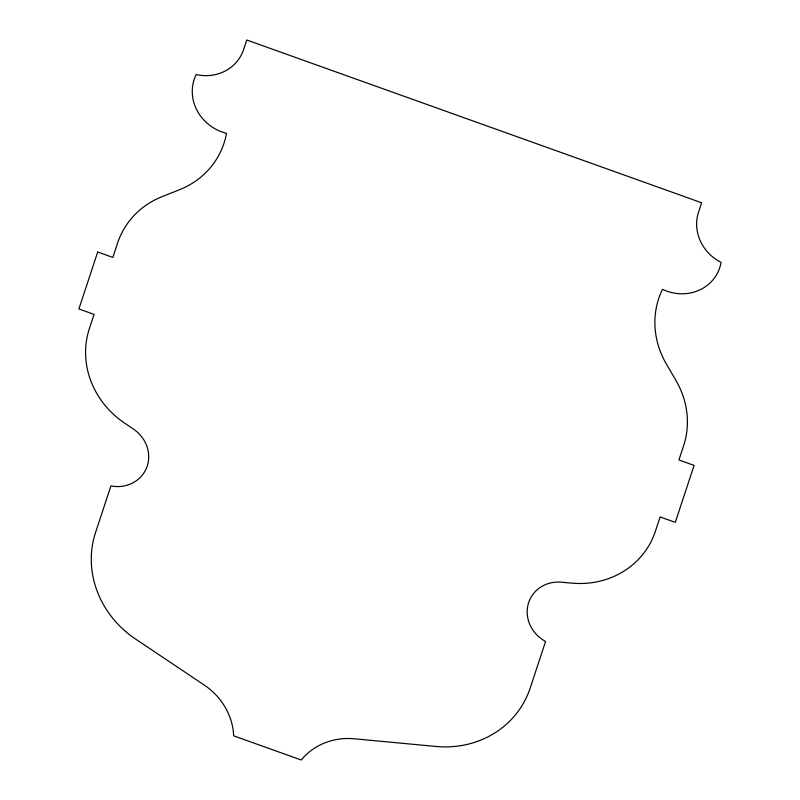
<?xml version="1.0" encoding="UTF-8"?>
<svg xmlns="http://www.w3.org/2000/svg" width="800" height="800" viewBox="0 0 800 800"><rect width="100%" height="100%" fill="white"/><g stroke="black" fill="none" stroke-linecap="round" stroke-linejoin="round"><path stroke-width="1.2" d="M97.69 252L78.9 308.96L94.06 314.39L89.36 328.63A86.06 79.79 28.6 0 0 124.35 422.93L133.52 429.15A33.7 31.25 28.6 0 1 146.62 467.72A33.7 31.25 28.6 0 1 110.92 485.91L95.55 532.5A96.81 89.76 28.6 0 0 135.41 638.93L204.29 685.09A64.54 59.84 28.6 0 1 233.66 735.82L301.25 760A64.54 59.84 28.6 0 1 354.36 738.79L435.94 746.46A96.81 89.76 28.6 0 0 530.21 688.02L545.58 641.44A33.7 31.25 28.6 0 1 528.16 604.24A33.7 31.25 28.6 0 1 561.26 582.2L572.16 583.16A86.06 79.79 28.6 0 0 655.43 531.17L660.13 516.93L675.29 522.35L694.09 465.4L678.92 459.97L683.62 445.73A86.06 79.79 28.6 0 0 676.1 380.76L666.19 363.69A86.06 79.79 28.6 0 1 662.5 289.33A43.03 39.89 28.6 0 0 721.1 262.41A43.03 39.89 28.6 0 1 698.51 212.25L701.64 202.76L246.76 40L243.63 49.49A43.03 39.89 28.6 0 1 196.2 74.59A43.03 39.89 28.6 0 0 226.53 133.34A86.06 79.79 28.6 0 1 179.73 189.63L161.83 196.76A86.06 79.79 28.6 0 0 117.55 243.19L112.85 257.43L97.69 252"/></g></svg>
